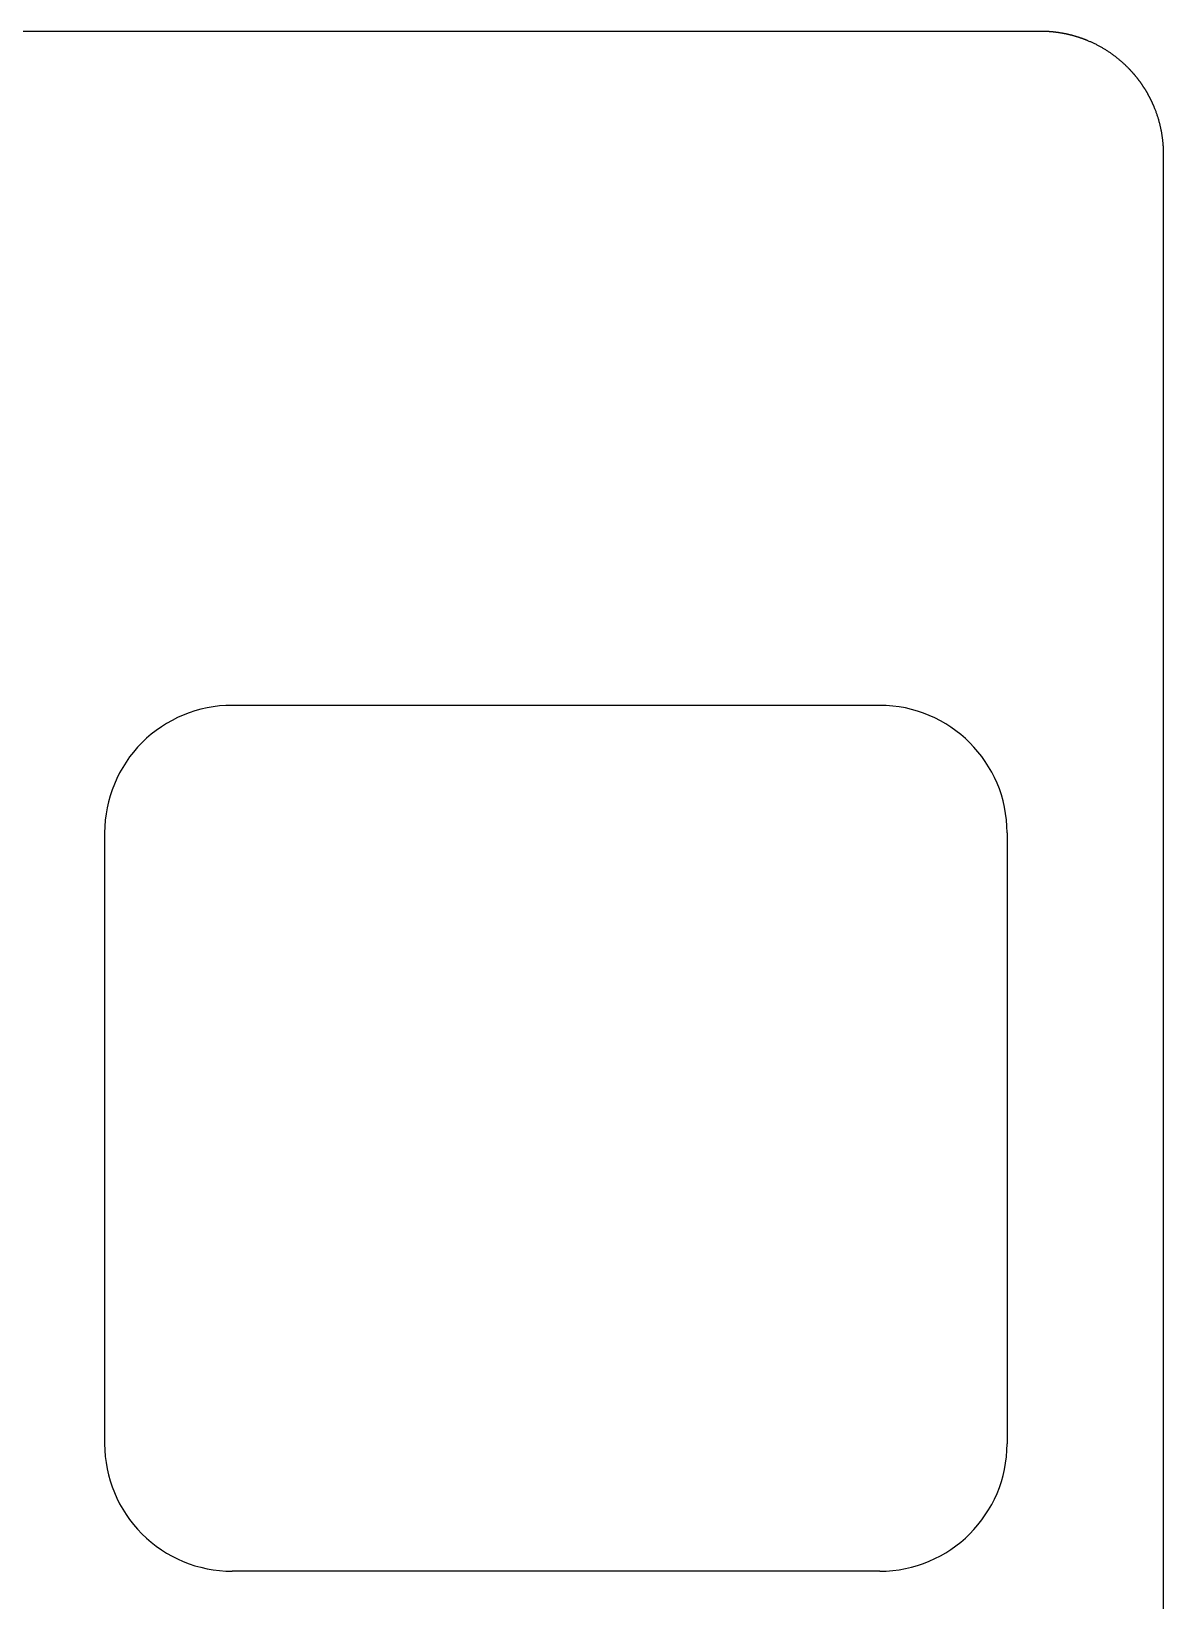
# Model space of a CAD drawing. Header units: millimetres. Extents: x -10 to 277, y -95 to 18.
# Drawn here: x 258.16 to 276.6, y -7.53 to 18.03 of the extents above; entities that cross this region are included whole.
import ezdxf

# ---------------------------------------------------------------- set-up
doc = ezdxf.new("R2010")
doc.units = ezdxf.units.MM
doc.header["$MEASUREMENT"] = 0
doc.layers.add('BLACK', color=7, linetype='CONTINUOUS')
doc.layers.add('Edge.Cuts', color=53, linetype='CONTINUOUS')

msp = doc.modelspace()

# ---------------------------------------------------------------- linework, layer by layer
at = {"layer": 'BLACK', "linetype": 'Continuous'}
for p, q in [((271.975, 7.05), (261.424999, 7.05)), ((259.35, 4.975), (259.35, -4.975001)), ((274.05, 4.975), (274.05, -4.975)), ((271.975, -7.05), (261.425, -7.05))]:
    msp.add_line(p, q, dxfattribs=at)
at = {"layer": 'BLACK'}
for centre, radius, start, end in [((261.424999, 4.975001), 2.074999, 90, 180.0000276), ((271.975, 4.975), 2.075, 0, 90), ((261.424999, -4.975001), 2.074999, 180, 270.0000276), ((271.975, -4.975), 2.075, 270, 0)]:
    msp.add_arc(centre, radius, start, end, dxfattribs=at)
at = {"layer": 'Edge.Cuts', "linetype": 'Continuous'}
for p, q in [((274.6, 18.026), (254.5416, 18.026)), ((274.602308, 18.025999), (274.6, 18.026)), ((274.60864, 18.025981), (274.602308, 18.025999)), ((274.614969, 18.025944), (274.60864, 18.025981)), ((274.621299, 18.025887), (274.614969, 18.025944)), ((274.627627, 18.025809), (274.621299, 18.025887)), ((274.633957, 18.025712), (274.627627, 18.025809)), ((274.640284, 18.025595), (274.633957, 18.025712)), ((274.646612, 18.025457), (274.640284, 18.025595)), ((274.652937, 18.0253), (274.646612, 18.025457)), ((274.659264, 18.025123), (274.652937, 18.0253)), ((274.665588, 18.024925), (274.659264, 18.025123)), ((274.671912, 18.024708), (274.665588, 18.024925)), ((274.678235, 18.024471), (274.671912, 18.024708)), ((274.684557, 18.024213), (274.678235, 18.024471)), ((274.690877, 18.023936), (274.684557, 18.024213)), ((274.697198, 18.023639), (274.690877, 18.023936)), ((274.703516, 18.023322), (274.697198, 18.023639)), ((274.709834, 18.022984), (274.703516, 18.023322)), ((274.71615, 18.022627), (274.709834, 18.022984)), ((274.722465, 18.02225), (274.71615, 18.022627)), ((274.728778, 18.021853), (274.722465, 18.02225)), ((274.735091, 18.021436), (274.728778, 18.021853)), ((274.7414, 18.020999), (274.735091, 18.021436)), ((274.74771, 18.020542), (274.7414, 18.020999)), ((274.754017, 18.020065), (274.74771, 18.020542)), ((274.760323, 18.019568), (274.754017, 18.020065)), ((274.766627, 18.019051), (274.760323, 18.019568)), ((274.77293, 18.018515), (274.766627, 18.019051)), ((274.779229, 18.017958), (274.77293, 18.018515)), ((274.785528, 18.017381), (274.779229, 18.017958)), ((274.791824, 18.016785), (274.785528, 18.017381)), ((274.798119, 18.016169), (274.791824, 18.016785)), ((274.804411, 18.015532), (274.798119, 18.016169)), ((274.810702, 18.014876), (274.804411, 18.015532)), ((274.81699, 18.0142), (274.810702, 18.014876)), ((274.823276, 18.013504), (274.81699, 18.0142)), ((274.829559, 18.012788), (274.823276, 18.013504)), ((274.835841, 18.012053), (274.829559, 18.012788)), ((274.84212, 18.011297), (274.835841, 18.012053)), ((274.848397, 18.010522), (274.84212, 18.011297)), ((274.85467, 18.009726), (274.848397, 18.010522)), ((274.860942, 18.008911), (274.85467, 18.009726)), ((274.86721, 18.008076), (274.860942, 18.008911)), ((274.873477, 18.007221), (274.86721, 18.008076)), ((274.879739, 18.006347), (274.873477, 18.007221)), ((274.886, 18.005452), (274.879739, 18.006347)), ((274.892257, 18.004538), (274.886, 18.005452)), ((274.898512, 18.003604), (274.892257, 18.004538)), ((274.904764, 18.002651), (274.898512, 18.003604)), ((274.911013, 18.001677), (274.904764, 18.002651)), ((274.917258, 18.000684), (274.911013, 18.001677)), ((274.9235, 17.999671), (274.917258, 18.000684)), ((274.929739, 17.998638), (274.9235, 17.999671)), ((274.935975, 17.997585), (274.929739, 17.998638)), ((274.942207, 17.996513), (274.935975, 17.997585)), ((274.948436, 17.995421), (274.942207, 17.996513)), ((274.954661, 17.994309), (274.948436, 17.995421)), ((274.960884, 17.993178), (274.954661, 17.994309)), ((274.967102, 17.992027), (274.960884, 17.993178)), ((274.973317, 17.990856), (274.967102, 17.992027)), ((274.979528, 17.989666), (274.973317, 17.990856)), ((274.985735, 17.988456), (274.979528, 17.989666)), ((274.991938, 17.987226), (274.985735, 17.988456)), ((274.998138, 17.985977), (274.991938, 17.987226)), ((275.004333, 17.984708), (274.998138, 17.985977)), ((275.010525, 17.983419), (275.004333, 17.984708)), ((275.016712, 17.982111), (275.010525, 17.983419)), ((275.022896, 17.980784), (275.016712, 17.982111)), ((275.029075, 17.979436), (275.022896, 17.980784)), ((275.03525, 17.97807), (275.029075, 17.979436)), ((275.04142, 17.976683), (275.03525, 17.97807)), ((275.047587, 17.975277), (275.04142, 17.976683)), ((275.053748, 17.973852), (275.047587, 17.975277)), ((275.059906, 17.972407), (275.053748, 17.973852)), ((275.066058, 17.970943), (275.059906, 17.972407)), ((275.072207, 17.969459), (275.066058, 17.970943)), ((275.07835, 17.967956), (275.072207, 17.969459)), ((275.084489, 17.966433), (275.07835, 17.967956)), ((275.090622, 17.964891), (275.084489, 17.966433)), ((275.096751, 17.96333), (275.090622, 17.964891)), ((275.102875, 17.961749), (275.096751, 17.96333)), ((275.108995, 17.960149), (275.102875, 17.961749)), ((275.115108, 17.958529), (275.108995, 17.960149)), ((275.121217, 17.95689), (275.115108, 17.958529)), ((275.127321, 17.955232), (275.121217, 17.95689)), ((275.13342, 17.953554), (275.127321, 17.955232)), ((275.139512, 17.951858), (275.13342, 17.953554)), ((275.1456, 17.950141), (275.139512, 17.951858)), ((275.151683, 17.948406), (275.1456, 17.950141)), ((275.15776, 17.946651), (275.151683, 17.948406)), ((275.163831, 17.944878), (275.15776, 17.946651)), ((275.169897, 17.943085), (275.163831, 17.944878)), ((275.175957, 17.941272), (275.169897, 17.943085)), ((275.182011, 17.939441), (275.175957, 17.941272)), ((275.18806, 17.93759), (275.182011, 17.939441)), ((275.194103, 17.935721), (275.18806, 17.93759)), ((275.200139, 17.933832), (275.194103, 17.935721)), ((275.20617, 17.931924), (275.200139, 17.933832)), ((275.212195, 17.929997), (275.20617, 17.931924)), ((275.218214, 17.928051), (275.212195, 17.929997)), ((275.224226, 17.926086), (275.218214, 17.928051)), ((275.230232, 17.924102), (275.224226, 17.926086)), ((275.236232, 17.922099), (275.230232, 17.924102)), ((275.242226, 17.920077), (275.236232, 17.922099)), ((275.248213, 17.918036), (275.242226, 17.920077)), ((275.254194, 17.915976), (275.248213, 17.918036)), ((275.260168, 17.913898), (275.254194, 17.915976)), ((275.266136, 17.9118), (275.260168, 17.913898)), ((275.272097, 17.909684), (275.266136, 17.9118)), ((275.278052, 17.907548), (275.272097, 17.909684)), ((275.283999, 17.905394), (275.278052, 17.907548)), ((275.28994, 17.903221), (275.283999, 17.905394)), ((275.295874, 17.901029), (275.28994, 17.903221)), ((275.301801, 17.898819), (275.295874, 17.901029)), ((275.307721, 17.89659), (275.301801, 17.898819)), ((275.313633, 17.894342), (275.307721, 17.89659)), ((275.319539, 17.892075), (275.313633, 17.894342)), ((275.325438, 17.88979), (275.319539, 17.892075)), ((275.331329, 17.887486), (275.325438, 17.88979)), ((275.337213, 17.885163), (275.331329, 17.887486)), ((275.343089, 17.882822), (275.337213, 17.885163)), ((275.348958, 17.880462), (275.343089, 17.882822)), ((275.35482, 17.878084), (275.348958, 17.880462)), ((275.360674, 17.875687), (275.35482, 17.878084)), ((275.36652, 17.873272), (275.360674, 17.875687)), ((275.37819, 17.868386), (275.36652, 17.873272)), ((275.389829, 17.863427), (275.37819, 17.868386)), ((275.401436, 17.858394), (275.389829, 17.863427)), ((275.41301, 17.853287), (275.401436, 17.858394)), ((275.424552, 17.848108), (275.41301, 17.853287)), ((275.436061, 17.842856), (275.424552, 17.848108)), ((275.447537, 17.837531), (275.436061, 17.842856)), ((275.458978, 17.832134), (275.447537, 17.837531)), ((275.470385, 17.826665), (275.458978, 17.832134)), ((275.481757, 17.821124), (275.470385, 17.826665)), ((275.493093, 17.815511), (275.481757, 17.821124)), ((275.504394, 17.809826), (275.493093, 17.815511)), ((275.515658, 17.804071), (275.504394, 17.809826)), ((275.526885, 17.798244), (275.515658, 17.804071)), ((275.538075, 17.792347), (275.526885, 17.798244)), ((275.549228, 17.786379), (275.538075, 17.792347)), ((275.560342, 17.78034), (275.549228, 17.786379)), ((275.571417, 17.774232), (275.560342, 17.78034)), ((275.582454, 17.768054), (275.571417, 17.774232)), ((275.593451, 17.761806), (275.582454, 17.768054)), ((275.604408, 17.75549), (275.593451, 17.761806)), ((275.615324, 17.749104), (275.604408, 17.75549)), ((275.6262, 17.742649), (275.615324, 17.749104)), ((275.637034, 17.736126), (275.6262, 17.742649)), ((275.647827, 17.729534), (275.637034, 17.736126)), ((275.658578, 17.722875), (275.647827, 17.729534)), ((275.669286, 17.716148), (275.658578, 17.722875)), ((275.679951, 17.709353), (275.669286, 17.716148)), ((275.690572, 17.702491), (275.679951, 17.709353)), ((275.70115, 17.695563), (275.690572, 17.702491)), ((275.711684, 17.688567), (275.70115, 17.695563)), ((275.722173, 17.681506), (275.711684, 17.688567)), ((275.732617, 17.674378), (275.722173, 17.681506)), ((275.743016, 17.667184), (275.732617, 17.674378)), ((275.753368, 17.659925), (275.743016, 17.667184)), ((275.763675, 17.652601), (275.753368, 17.659925)), ((275.773935, 17.645211), (275.763675, 17.652601)), ((275.784148, 17.637757), (275.773935, 17.645211)), ((275.794313, 17.630239), (275.784148, 17.637757)), ((275.804431, 17.622656), (275.794313, 17.630239)), ((275.8145, 17.61501), (275.804431, 17.622656)), ((275.824521, 17.6073), (275.8145, 17.61501)), ((275.834493, 17.599526), (275.824521, 17.6073)), ((275.844416, 17.59169), (275.834493, 17.599526)), ((275.854289, 17.583791), (275.844416, 17.59169)), ((275.864113, 17.57583), (275.854289, 17.583791)), ((275.873885, 17.567806), (275.864113, 17.57583)), ((275.883607, 17.559721), (275.873885, 17.567806)), ((275.893278, 17.551574), (275.883607, 17.559721)), ((275.902898, 17.543366), (275.893278, 17.551574)), ((275.912466, 17.535097), (275.902898, 17.543366)), ((275.921982, 17.526768), (275.912466, 17.535097)), ((275.931445, 17.518378), (275.921982, 17.526768)), ((275.940855, 17.509928), (275.931445, 17.518378)), ((275.950213, 17.501418), (275.940855, 17.509928)), ((275.959517, 17.492849), (275.950213, 17.501418)), ((275.968767, 17.48422), (275.959517, 17.492849)), ((275.977963, 17.475533), (275.968767, 17.48422)), ((275.987104, 17.466787), (275.977963, 17.475533)), ((275.996191, 17.457982), (275.987104, 17.466787)), ((276.005223, 17.44912), (275.996191, 17.457982)), ((276.0142, 17.4402), (276.005223, 17.44912)), ((276.015831, 17.438567), (276.0142, 17.4402)), ((276.020296, 17.434077), (276.015831, 17.438567)), ((276.024746, 17.429575), (276.020296, 17.434077)), ((276.029182, 17.425058), (276.024746, 17.429575)), ((276.033602, 17.420528), (276.029182, 17.425058)), ((276.038009, 17.415984), (276.033602, 17.420528)), ((276.0424, 17.411426), (276.038009, 17.415984)), ((276.046778, 17.406854), (276.0424, 17.411426)), ((276.05114, 17.40227), (276.046778, 17.406854)), ((276.055489, 17.397671), (276.05114, 17.40227)), ((276.059821, 17.393059), (276.055489, 17.397671)), ((276.06414, 17.388433), (276.059821, 17.393059)), ((276.068443, 17.383794), (276.06414, 17.388433)), ((276.072733, 17.379141), (276.068443, 17.383794)), ((276.077006, 17.374475), (276.072733, 17.379141)), ((276.081265, 17.369796), (276.077006, 17.374475)), ((276.085509, 17.365104), (276.081265, 17.369796)), ((276.089738, 17.360397), (276.085509, 17.365104)), ((276.093952, 17.355678), (276.089738, 17.360397)), ((276.098151, 17.350946), (276.093952, 17.355678)), ((276.102335, 17.346201), (276.098151, 17.350946)), ((276.106504, 17.341442), (276.102335, 17.346201)), ((276.110657, 17.336671), (276.106504, 17.341442)), ((276.114796, 17.331886), (276.110657, 17.336671)), ((276.118918, 17.327089), (276.114796, 17.331886)), ((276.123027, 17.322278), (276.118918, 17.327089)), ((276.127119, 17.317455), (276.123027, 17.322278)), ((276.131196, 17.312618), (276.127119, 17.317455)), ((276.135258, 17.30777), (276.131196, 17.312618)), ((276.139304, 17.302907), (276.135258, 17.30777)), ((276.143335, 17.298034), (276.139304, 17.302907)), ((276.147351, 17.293146), (276.143335, 17.298034)), ((276.15135, 17.288247), (276.147351, 17.293146)), ((276.155335, 17.283334), (276.15135, 17.288247)), ((276.159303, 17.27841), (276.155335, 17.283334)), ((276.163256, 17.273472), (276.159303, 17.27841)), ((276.167193, 17.268523), (276.163256, 17.273472)), ((276.171115, 17.26356), (276.167193, 17.268523)), ((276.175021, 17.258586), (276.171115, 17.26356)), ((276.178911, 17.253599), (276.175021, 17.258586)), ((276.182785, 17.248601), (276.178911, 17.253599)), ((276.186644, 17.243589), (276.182785, 17.248601)), ((276.190486, 17.238566), (276.186644, 17.243589)), ((276.194313, 17.233531), (276.190486, 17.238566)), ((276.198123, 17.228484), (276.194313, 17.233531)), ((276.201918, 17.223424), (276.198123, 17.228484)), ((276.205696, 17.218353), (276.201918, 17.223424)), ((276.209459, 17.213269), (276.205696, 17.218353)), ((276.213205, 17.208174), (276.209459, 17.213269)), ((276.216936, 17.203067), (276.213205, 17.208174)), ((276.22065, 17.197948), (276.216936, 17.203067)), ((276.224348, 17.192817), (276.22065, 17.197948)), ((276.228029, 17.187676), (276.224348, 17.192817)), ((276.231695, 17.182521), (276.228029, 17.187676)), ((276.235343, 17.177356), (276.231695, 17.182521)), ((276.238976, 17.172179), (276.235343, 17.177356)), ((276.242592, 17.166991), (276.238976, 17.172179)), ((276.246192, 17.161791), (276.242592, 17.166991)), ((276.249775, 17.15658), (276.246192, 17.161791)), ((276.253343, 17.151357), (276.249775, 17.15658)), ((276.256893, 17.146124), (276.253343, 17.151357)), ((276.260427, 17.140879), (276.256893, 17.146124)), ((276.263944, 17.135623), (276.260427, 17.140879)), ((276.267444, 17.130355), (276.263944, 17.135623)), ((276.270928, 17.125077), (276.267444, 17.130355)), ((276.274396, 17.119787), (276.270928, 17.125077)), ((276.277846, 17.114487), (276.274396, 17.119787)), ((276.28128, 17.109176), (276.277846, 17.114487)), ((276.284696, 17.103854), (276.28128, 17.109176)), ((276.288097, 17.098521), (276.284696, 17.103854)), ((276.29148, 17.093178), (276.288097, 17.098521)), ((276.294846, 17.087823), (276.29148, 17.093178)), ((276.298195, 17.082458), (276.294846, 17.087823)), ((276.301528, 17.077082), (276.298195, 17.082458)), ((276.304843, 17.071696), (276.301528, 17.077082)), ((276.308142, 17.066299), (276.304843, 17.071696)), ((276.311423, 17.060893), (276.308142, 17.066299)), ((276.314687, 17.055475), (276.311423, 17.060893)), ((276.317934, 17.050047), (276.314687, 17.055475)), ((276.321164, 17.044609), (276.317934, 17.050047)), ((276.324376, 17.039161), (276.321164, 17.044609)), ((276.327572, 17.033702), (276.324376, 17.039161)), ((276.33075, 17.028234), (276.327572, 17.033702)), ((276.333911, 17.022755), (276.33075, 17.028234)), ((276.337055, 17.017267), (276.333911, 17.022755)), ((276.340181, 17.011768), (276.337055, 17.017267)), ((276.34329, 17.00626), (276.340181, 17.011768)), ((276.346381, 17.000741), (276.34329, 17.00626)), ((276.349455, 16.995213), (276.346381, 17.000741)), ((276.352512, 16.989675), (276.349455, 16.995213)), ((276.35555, 16.984128), (276.352512, 16.989675)), ((276.358572, 16.978571), (276.35555, 16.984128)), ((276.361576, 16.973004), (276.358572, 16.978571)), ((276.364562, 16.967428), (276.361576, 16.973004)), ((276.36753, 16.961843), (276.364562, 16.967428)), ((276.370482, 16.956247), (276.36753, 16.961843)), ((276.373415, 16.950643), (276.370482, 16.956247)), ((276.37633, 16.94503), (276.373415, 16.950643)), ((276.379228, 16.939407), (276.37633, 16.94503)), ((276.382108, 16.933775), (276.379228, 16.939407)), ((276.38497, 16.928134), (276.382108, 16.933775)), ((276.387815, 16.922484), (276.38497, 16.928134)), ((276.390641, 16.916825), (276.387815, 16.922484)), ((276.39345, 16.911157), (276.390641, 16.916825)), ((276.39624, 16.90548), (276.39345, 16.911157)), ((276.399013, 16.899794), (276.39624, 16.90548)), ((276.401767, 16.8941), (276.399013, 16.899794)), ((276.404504, 16.888397), (276.401767, 16.8941)), ((276.407223, 16.882685), (276.404504, 16.888397)), ((276.409923, 16.876965), (276.407223, 16.882685)), ((276.412606, 16.871236), (276.409923, 16.876965)), ((276.41527, 16.865499), (276.412606, 16.871236)), ((276.417916, 16.859753), (276.41527, 16.865499)), ((276.420544, 16.853999), (276.417916, 16.859753)), ((276.423154, 16.848237), (276.420544, 16.853999)), ((276.425746, 16.842466), (276.423154, 16.848237)), ((276.428319, 16.836688), (276.425746, 16.842466)), ((276.430874, 16.830901), (276.428319, 16.836688)), ((276.433411, 16.825106), (276.430874, 16.830901)), ((276.435929, 16.819303), (276.433411, 16.825106)), ((276.438429, 16.813492), (276.435929, 16.819303)), ((276.440911, 16.807674), (276.438429, 16.813492)), ((276.443374, 16.801847), (276.440911, 16.807674)), ((276.445819, 16.796013), (276.443374, 16.801847)), ((276.448245, 16.790171), (276.445819, 16.796013)), ((276.453042, 16.778465), (276.448245, 16.790171)), ((276.457765, 16.766728), (276.453042, 16.778465)), ((276.462414, 16.754962), (276.457765, 16.766728)), ((276.466988, 16.743167), (276.462414, 16.754962)), ((276.471487, 16.731344), (276.466988, 16.743167)), ((276.475912, 16.719492), (276.471487, 16.731344)), ((276.480261, 16.707613), (276.475912, 16.719492)), ((276.484535, 16.695706), (276.480261, 16.707613)), ((276.488734, 16.683773), (276.484535, 16.695706)), ((276.492857, 16.671814), (276.488734, 16.683773)), ((276.496904, 16.659829), (276.492857, 16.671814)), ((276.500875, 16.647819), (276.496904, 16.659829)), ((276.504771, 16.635785), (276.500875, 16.647819)), ((276.50859, 16.623726), (276.504771, 16.635785)), ((276.512332, 16.611644), (276.50859, 16.623726)), ((276.515998, 16.599538), (276.512332, 16.611644)), ((276.519587, 16.58741), (276.515998, 16.599538)), ((276.5231, 16.575259), (276.519587, 16.58741)), ((276.526535, 16.563087), (276.5231, 16.575259)), ((276.529894, 16.550894), (276.526535, 16.563087)), ((276.533175, 16.53868), (276.529894, 16.550894)), ((276.536379, 16.526446), (276.533175, 16.53868)), ((276.539505, 16.514191), (276.536379, 16.526446)), ((276.542553, 16.501918), (276.539505, 16.514191)), ((276.545524, 16.489626), (276.542553, 16.501918)), ((276.548417, 16.477316), (276.545524, 16.489626)), ((276.551232, 16.464988), (276.548417, 16.477316)), ((276.553969, 16.452642), (276.551232, 16.464988)), ((276.556628, 16.44028), (276.553969, 16.452642)), ((276.559208, 16.427902), (276.556628, 16.44028)), ((276.56171, 16.415507), (276.559208, 16.427902)), ((276.564134, 16.403098), (276.56171, 16.415507)), ((276.566479, 16.390673), (276.564134, 16.403098)), ((276.568745, 16.378234), (276.566479, 16.390673)), ((276.570933, 16.365781), (276.568745, 16.378234)), ((276.573041, 16.353315), (276.570933, 16.365781)), ((276.575071, 16.340836), (276.573041, 16.353315)), ((276.577022, 16.328344), (276.575071, 16.340836)), ((276.578894, 16.31584), (276.577022, 16.328344)), ((276.580686, 16.303325), (276.578894, 16.31584)), ((276.5824, 16.290798), (276.580686, 16.303325)), ((276.584034, 16.278261), (276.5824, 16.290798)), ((276.585589, 16.265714), (276.584034, 16.278261)), ((276.587064, 16.253157), (276.585589, 16.265714)), ((276.58846, 16.240592), (276.587064, 16.253157)), ((276.589777, 16.228017), (276.58846, 16.240592)), ((276.591014, 16.215434), (276.589777, 16.228017)), ((276.592171, 16.202843), (276.591014, 16.215434)), ((276.593249, 16.190245), (276.592171, 16.202843)), ((276.594247, 16.17764), (276.593249, 16.190245)), ((276.595166, 16.165028), (276.594247, 16.17764)), ((276.596004, 16.15241), (276.595166, 16.165028)), ((276.596763, 16.139787), (276.596004, 16.15241)), ((276.597442, 16.127159), (276.596763, 16.139787)), ((276.598042, 16.114526), (276.597442, 16.127159)), ((276.598561, 16.101889), (276.598042, 16.114526)), ((276.599001, 16.089248), (276.598561, 16.101889)), ((276.59936, 16.076603), (276.599001, 16.089248)), ((276.59964, 16.063956), (276.59936, 16.076603)), ((276.59984, 16.051306), (276.59964, 16.063956)), ((276.59996, 16.038654), (276.59984, 16.051306)), ((276.6, 16.026), (276.59996, 16.038654)), ((276.6, -93.226), (276.6, 16.026))]:
    msp.add_line(p, q, dxfattribs=at)

doc.saveas('drawing.dxf')
